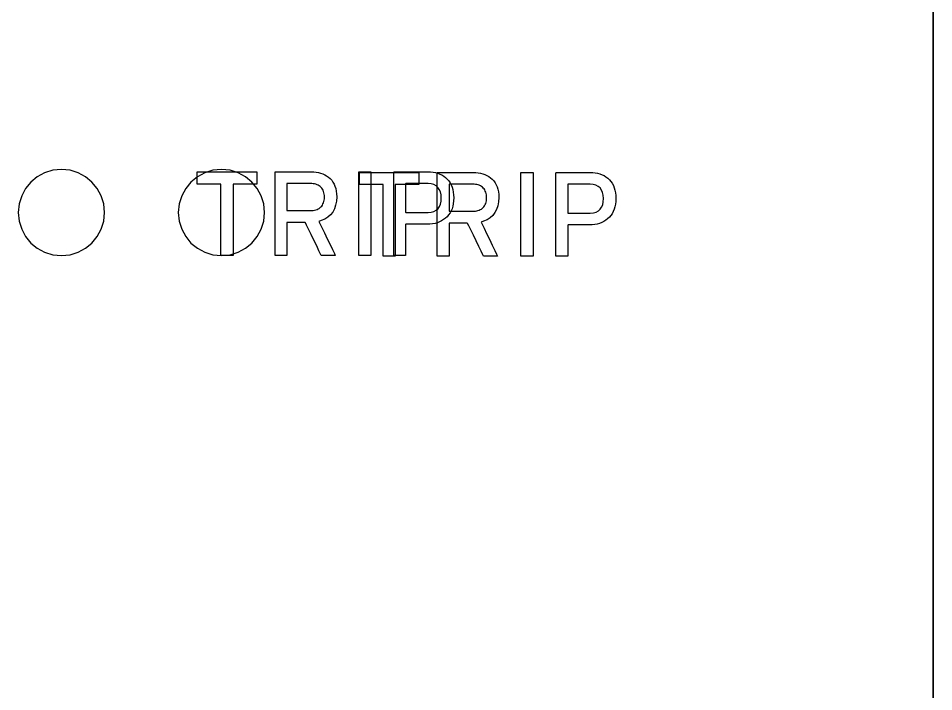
# Model space of a CAD drawing. Extents: x 1 to 47.7, y 0.2 to 35.
# Drawn here: x 24.291 to 25.353, y 9.997 to 10.777 of the extents above; entities that cross this region are included whole.
import ezdxf

# ---------------------------------------------------------------- set-up
doc = ezdxf.new("R2010")
doc.units = 0
doc.header["$MEASUREMENT"] = 0
for name, color, linetype in [('4_1__4U__UP_TO_ONE_IO_BOAR', 7, 'CONTINUOUS'), ('4_2__4U__FRONT_PANEL_W_24_', 7, 'CONTINUOUS'), ('5_1___24__TARGET_LEDS___12', 7, 'CONTINUOUS')]:
    doc.layers.add(name, color=color, linetype=linetype)

msp = doc.modelspace()

# ---------------------------------------------------------------- linework, layer by layer
at = {"layer": '4_1__4U__UP_TO_ONE_IO_BOAR'}
for points in [[(25.3526, 8.3655), (25.3526, 8.4946), (25.3526, 8.625), (25.3526, 8.7566), (25.3526, 8.8893), (25.3526, 9.023), (25.3526, 9.1576), (25.3526, 9.2932), (25.3526, 9.5667), (25.3526, 9.843), (25.3526, 10.1214), (25.3526, 10.4016), (25.3526, 10.9646), (25.3526, 11.5276), (25.3526, 11.8077)], [(24.7283, 10.5845), (24.7283, 10.5015), (24.7142, 10.5015), (24.7142, 10.5845), (24.6868, 10.5845), (24.6868, 10.5987), (24.7558, 10.5987), (24.7558, 10.5845), (24.7283, 10.5845)], [(24.874, 10.5015), (24.874, 10.5987), (24.8881, 10.5987), (24.8881, 10.5015), (24.874, 10.5015)]]:
    msp.add_lwpolyline(points, dxfattribs=at)
for points in [[(24.5269, 10.5022), (24.537, 10.5032), (24.5464, 10.5061), (24.5549, 10.5107), (24.5623, 10.5168), (24.5684, 10.5242), (24.573, 10.5327), (24.5759, 10.5421), (24.5769, 10.5522), (24.5759, 10.5623), (24.573, 10.5716), (24.5684, 10.5801), (24.5623, 10.5875), (24.5549, 10.5936), (24.5464, 10.5983), (24.537, 10.6012), (24.5269, 10.6022), (24.5168, 10.6012), (24.5075, 10.5983), (24.499, 10.5936), (24.4916, 10.5875), (24.4855, 10.5801), (24.4809, 10.5716), (24.478, 10.5623), (24.4769, 10.5522), (24.478, 10.5421), (24.4809, 10.5327), (24.4855, 10.5242), (24.4916, 10.5168), (24.499, 10.5107), (24.5075, 10.5061), (24.5168, 10.5032)], [(24.8486, 10.5696), (24.8482, 10.5645), (24.8473, 10.5598), (24.8459, 10.5556), (24.8439, 10.552), (24.8414, 10.5488), (24.8384, 10.546), (24.8348, 10.5438), (24.8307, 10.5421), (24.8279, 10.541), (24.8291, 10.5386), (24.8314, 10.5339), (24.8343, 10.5279), (24.8376, 10.5211), (24.8409, 10.5143), (24.8438, 10.5083), (24.8459, 10.5039), (24.847, 10.5016), (24.8467, 10.5015), (24.8454, 10.5015), (24.8432, 10.5015), (24.8406, 10.5015), (24.8378, 10.5015), (24.8351, 10.5015), (24.8328, 10.5015), (24.8313, 10.5015), (24.8308, 10.5015), (24.83, 10.5032), (24.828, 10.5072), (24.8253, 10.5128), (24.8222, 10.5192), (24.819, 10.5259), (24.816, 10.5319), (24.8137, 10.5367), (24.8123, 10.5395), (24.8119, 10.54), (24.8105, 10.54), (24.8079, 10.54), (24.8046, 10.54), (24.801, 10.54), (24.7974, 10.54), (24.7942, 10.54), (24.7919, 10.54), (24.7909, 10.54), (24.7909, 10.539), (24.7909, 10.5356), (24.7909, 10.5304), (24.7909, 10.5241), (24.7909, 10.5174), (24.7909, 10.5111), (24.7909, 10.5059), (24.7909, 10.5025), (24.7908, 10.5015), (24.7901, 10.5015), (24.7887, 10.5015), (24.7866, 10.5015), (24.7843, 10.5015), (24.7819, 10.5015), (24.7797, 10.5015), (24.7781, 10.5015), (24.7771, 10.5015), (24.777, 10.5026), (24.777, 10.5097), (24.777, 10.5219), (24.777, 10.5372), (24.777, 10.5539), (24.777, 10.5703), (24.777, 10.5844), (24.777, 10.5944), (24.777, 10.5987), (24.7783, 10.5987), (24.7822, 10.5987), (24.7879, 10.5987), (24.7947, 10.5987), (24.8019, 10.5987), (24.8086, 10.5987), (24.814, 10.5987), (24.8175, 10.5987), (24.8191, 10.5987), (24.822, 10.5986), (24.8247, 10.5982), (24.8274, 10.5977), (24.8299, 10.597), (24.8324, 10.5961), (24.8347, 10.595), (24.8369, 10.5938), (24.839, 10.5923), (24.8409, 10.5907), (24.8427, 10.5888), (24.8442, 10.5867), (24.8455, 10.5844), (24.8466, 10.5819), (24.8474, 10.5791), (24.848, 10.5762), (24.8484, 10.573)], [(24.9843, 10.5683), (24.9841, 10.5649), (24.9837, 10.5617), (24.9831, 10.5587), (24.9823, 10.5559), (24.9812, 10.5532), (24.9799, 10.5508), (24.9784, 10.5486), (24.9766, 10.5466), (24.9746, 10.5447), (24.9725, 10.5431), (24.9702, 10.5417), (24.9678, 10.5405), (24.9652, 10.5395), (24.9625, 10.5388), (24.9596, 10.5382), (24.9566, 10.5379), (24.9534, 10.5377), (24.9523, 10.5377), (24.95, 10.5377), (24.9465, 10.5377), (24.9424, 10.5377), (24.9381, 10.5377), (24.9341, 10.5377), (24.9309, 10.5377), (24.9289, 10.5377), (24.9285, 10.5376), (24.9285, 10.5354), (24.9285, 10.5311), (24.9285, 10.5255), (24.9285, 10.5193), (24.9285, 10.5131), (24.9285, 10.5076), (24.9285, 10.5035), (24.9285, 10.5016), (24.9281, 10.5015), (24.9269, 10.5015), (24.925, 10.5015), (24.9227, 10.5015), (24.9203, 10.5015), (24.918, 10.5015), (24.9162, 10.5015), (24.9149, 10.5015), (24.9146, 10.5017), (24.9146, 10.5069), (24.9146, 10.5178), (24.9146, 10.5325), (24.9146, 10.5492), (24.9146, 10.5659), (24.9146, 10.581), (24.9146, 10.5924), (24.9146, 10.5983), (24.9153, 10.5987), (24.9185, 10.5987), (24.9237, 10.5987), (24.9301, 10.5987), (24.937, 10.5987), (24.9436, 10.5987), (24.9491, 10.5987), (24.9528, 10.5987), (24.9544, 10.5987), (24.9574, 10.5986), (24.9603, 10.5982), (24.963, 10.5977), (24.9657, 10.597), (24.9681, 10.596), (24.9705, 10.5949), (24.9727, 10.5935), (24.9748, 10.592), (24.9767, 10.5902), (24.9785, 10.5882), (24.98, 10.586), (24.9813, 10.5835), (24.9823, 10.5809), (24.9831, 10.5781), (24.9837, 10.575), (24.9841, 10.5718)], [(24.8343, 10.5692), (24.8342, 10.571), (24.834, 10.5727), (24.8337, 10.5743), (24.8333, 10.5758), (24.8327, 10.5771), (24.8321, 10.5784), (24.8313, 10.5795), (24.8304, 10.5805), (24.8294, 10.5815), (24.8283, 10.5823), (24.8271, 10.583), (24.8258, 10.5837), (24.8244, 10.5842), (24.823, 10.5845), (24.8214, 10.5848), (24.8198, 10.585), (24.8183, 10.585), (24.8169, 10.585), (24.8139, 10.585), (24.8097, 10.585), (24.8049, 10.585), (24.8001, 10.585), (24.7958, 10.585), (24.7926, 10.585), (24.7909, 10.585), (24.7909, 10.5844), (24.7909, 10.5816), (24.7909, 10.5774), (24.7909, 10.5721), (24.7909, 10.5666), (24.7909, 10.5613), (24.7909, 10.557), (24.7909, 10.5543), (24.7909, 10.5537), (24.7926, 10.5537), (24.7958, 10.5537), (24.8001, 10.5537), (24.8049, 10.5537), (24.8097, 10.5537), (24.8139, 10.5537), (24.8169, 10.5537), (24.8183, 10.5537), (24.8198, 10.5537), (24.8214, 10.5539), (24.8229, 10.5541), (24.8243, 10.5545), (24.8257, 10.555), (24.827, 10.5555), (24.8282, 10.5562), (24.8293, 10.557), (24.8303, 10.5579), (24.8312, 10.5589), (24.832, 10.5601), (24.8327, 10.5613), (24.8333, 10.5627), (24.8337, 10.5641), (24.834, 10.5657), (24.8342, 10.5674)], [(24.9699, 10.5683), (24.9696, 10.5721), (24.9688, 10.5754), (24.9675, 10.5782), (24.9659, 10.5806), (24.9637, 10.5824), (24.9611, 10.5838), (24.958, 10.5846), (24.9545, 10.585), (24.9531, 10.585), (24.9506, 10.585), (24.9469, 10.585), (24.9425, 10.585), (24.9379, 10.585), (24.9337, 10.585), (24.9304, 10.585), (24.9286, 10.585), (24.9285, 10.5845), (24.9285, 10.5817), (24.9285, 10.577), (24.9285, 10.5713), (24.9285, 10.5652), (24.9285, 10.5594), (24.9285, 10.5548), (24.9285, 10.5519), (24.9286, 10.5514), (24.9304, 10.5514), (24.9337, 10.5514), (24.9379, 10.5514), (24.9425, 10.5514), (24.9469, 10.5514), (24.9506, 10.5514), (24.9531, 10.5514), (24.9545, 10.5514), (24.9581, 10.5519), (24.9612, 10.5527), (24.9639, 10.5541), (24.966, 10.556), (24.9677, 10.5583), (24.9689, 10.5612), (24.9696, 10.5645)]]:
    msp.add_lwpolyline(points, close=True, dxfattribs=at)
at = {"layer": '4_2__4U__FRONT_PANEL_W_24_'}
for points in [[(25.3521, 8.3109), (25.3521, 8.4657), (25.3521, 8.6212), (25.3521, 8.7774), (25.3521, 9.0917), (25.3521, 9.4078), (25.3521, 10.0431), (25.3521, 10.6784), (25.3521, 10.9945), (25.3521, 11.3087), (25.3521, 11.4649), (25.3521, 11.6205)], [(24.5403, 10.5852), (24.5403, 10.5023), (24.5262, 10.5023), (24.5262, 10.5852), (24.4987, 10.5852), (24.4987, 10.5995), (24.5678, 10.5995), (24.5678, 10.5852), (24.5403, 10.5852)], [(24.686, 10.5023), (24.686, 10.5995), (24.7001, 10.5995), (24.7001, 10.5023), (24.686, 10.5023)]]:
    msp.add_lwpolyline(points, dxfattribs=at)
for points in [[(24.3414, 10.6022), (24.3313, 10.6011), (24.3219, 10.5982), (24.3134, 10.5936), (24.306, 10.5875), (24.2999, 10.5801), (24.2953, 10.5716), (24.2924, 10.5622), (24.2914, 10.5522), (24.2924, 10.5421), (24.2953, 10.5327), (24.2999, 10.5242), (24.306, 10.5168), (24.3134, 10.5107), (24.3219, 10.5061), (24.3313, 10.5032), (24.3414, 10.5022), (24.3515, 10.5032), (24.3609, 10.5061), (24.3694, 10.5107), (24.3768, 10.5168), (24.3829, 10.5242), (24.3875, 10.5327), (24.3904, 10.5421), (24.3914, 10.5522), (24.3904, 10.5622), (24.3875, 10.5716), (24.3829, 10.5801), (24.3768, 10.5875), (24.3694, 10.5936), (24.3609, 10.5982), (24.3515, 10.6011)], [(24.6605, 10.5704), (24.6602, 10.5652), (24.6593, 10.5606), (24.6578, 10.5564), (24.6559, 10.5527), (24.6534, 10.5495), (24.6503, 10.5468), (24.6468, 10.5446), (24.6427, 10.5428), (24.6399, 10.5418), (24.6411, 10.5393), (24.6433, 10.5347), (24.6463, 10.5286), (24.6495, 10.5218), (24.6528, 10.5151), (24.6557, 10.5091), (24.6579, 10.5046), (24.6589, 10.5024), (24.6587, 10.5023), (24.6573, 10.5023), (24.6552, 10.5023), (24.6525, 10.5023), (24.6497, 10.5023), (24.647, 10.5023), (24.6448, 10.5023), (24.6432, 10.5023), (24.6427, 10.5023), (24.6419, 10.504), (24.64, 10.5079), (24.6373, 10.5135), (24.6341, 10.52), (24.6309, 10.5266), (24.628, 10.5327), (24.6257, 10.5375), (24.6243, 10.5403), (24.6239, 10.5407), (24.6225, 10.5407), (24.6199, 10.5407), (24.6166, 10.5407), (24.6129, 10.5407), (24.6093, 10.5407), (24.6062, 10.5407), (24.6039, 10.5407), (24.6028, 10.5407), (24.6028, 10.5398), (24.6028, 10.5363), (24.6028, 10.5311), (24.6028, 10.5248), (24.6028, 10.5182), (24.6028, 10.5119), (24.6028, 10.5067), (24.6028, 10.5032), (24.6028, 10.5023), (24.6021, 10.5023), (24.6006, 10.5023), (24.5986, 10.5023), (24.5962, 10.5023), (24.5938, 10.5023), (24.5917, 10.5023), (24.59, 10.5023), (24.5891, 10.5023), (24.589, 10.5034), (24.589, 10.5105), (24.589, 10.5226), (24.589, 10.538), (24.589, 10.5547), (24.589, 10.571), (24.589, 10.5851), (24.589, 10.5952), (24.589, 10.5994), (24.5903, 10.5995), (24.5941, 10.5995), (24.5999, 10.5995), (24.6067, 10.5995), (24.6138, 10.5995), (24.6205, 10.5995), (24.626, 10.5995), (24.6294, 10.5995), (24.6311, 10.5995), (24.6339, 10.5993), (24.6367, 10.599), (24.6394, 10.5985), (24.6419, 10.5978), (24.6443, 10.5969), (24.6466, 10.5958), (24.6488, 10.5946), (24.6509, 10.5931), (24.6529, 10.5915), (24.6547, 10.5896), (24.6562, 10.5875), (24.6575, 10.5852), (24.6585, 10.5826), (24.6594, 10.5799), (24.66, 10.577), (24.6604, 10.5738)], [(24.7962, 10.569), (24.7961, 10.5656), (24.7957, 10.5624), (24.7951, 10.5594), (24.7942, 10.5566), (24.7932, 10.554), (24.7919, 10.5516), (24.7903, 10.5494), (24.7886, 10.5473), (24.7866, 10.5455), (24.7845, 10.5439), (24.7822, 10.5425), (24.7798, 10.5413), (24.7772, 10.5403), (24.7745, 10.5395), (24.7716, 10.539), (24.7686, 10.5386), (24.7654, 10.5385), (24.7643, 10.5385), (24.762, 10.5385), (24.7585, 10.5385), (24.7544, 10.5385), (24.7501, 10.5385), (24.7461, 10.5385), (24.7428, 10.5385), (24.7408, 10.5385), (24.7404, 10.5383), (24.7404, 10.5361), (24.7404, 10.5319), (24.7404, 10.5263), (24.7404, 10.52), (24.7404, 10.5138), (24.7404, 10.5083), (24.7404, 10.5043), (24.7404, 10.5024), (24.7401, 10.5023), (24.7389, 10.5023), (24.737, 10.5023), (24.7347, 10.5023), (24.7323, 10.5023), (24.73, 10.5023), (24.7281, 10.5023), (24.7269, 10.5023), (24.7266, 10.5025), (24.7266, 10.5077), (24.7266, 10.5185), (24.7266, 10.5332), (24.7266, 10.5499), (24.7266, 10.5667), (24.7266, 10.5817), (24.7266, 10.5931), (24.7266, 10.599), (24.7273, 10.5995), (24.7305, 10.5995), (24.7357, 10.5995), (24.7421, 10.5995), (24.7489, 10.5995), (24.7555, 10.5995), (24.7611, 10.5995), (24.7648, 10.5995), (24.7663, 10.5995), (24.7693, 10.5993), (24.7722, 10.599), (24.775, 10.5985), (24.7776, 10.5977), (24.7801, 10.5968), (24.7825, 10.5957), (24.7847, 10.5943), (24.7867, 10.5927), (24.7887, 10.591), (24.7904, 10.589), (24.7919, 10.5867), (24.7932, 10.5843), (24.7943, 10.5817), (24.7951, 10.5788), (24.7957, 10.5758), (24.7961, 10.5725)], [(24.6463, 10.57), (24.6462, 10.5718), (24.646, 10.5735), (24.6457, 10.5751), (24.6452, 10.5765), (24.6447, 10.5779), (24.644, 10.5791), (24.6433, 10.5803), (24.6424, 10.5813), (24.6414, 10.5822), (24.6403, 10.5831), (24.6391, 10.5838), (24.6378, 10.5844), (24.6364, 10.5849), (24.6349, 10.5853), (24.6334, 10.5856), (24.6317, 10.5857), (24.6302, 10.5858), (24.6289, 10.5858), (24.6258, 10.5858), (24.6217, 10.5858), (24.6169, 10.5858), (24.6121, 10.5858), (24.6078, 10.5858), (24.6045, 10.5858), (24.6029, 10.5858), (24.6028, 10.5851), (24.6028, 10.5824), (24.6028, 10.5781), (24.6028, 10.5729), (24.6028, 10.5673), (24.6028, 10.5621), (24.6028, 10.5578), (24.6028, 10.5551), (24.6029, 10.5544), (24.6045, 10.5544), (24.6078, 10.5544), (24.6121, 10.5544), (24.6169, 10.5544), (24.6217, 10.5544), (24.6258, 10.5544), (24.6289, 10.5544), (24.6302, 10.5544), (24.6317, 10.5545), (24.6333, 10.5546), (24.6349, 10.5549), (24.6363, 10.5552), (24.6377, 10.5557), (24.6389, 10.5563), (24.6401, 10.557), (24.6412, 10.5578), (24.6422, 10.5587), (24.6432, 10.5597), (24.644, 10.5608), (24.6446, 10.5621), (24.6452, 10.5634), (24.6457, 10.5649), (24.646, 10.5665), (24.6462, 10.5682)], [(24.7818, 10.569), (24.7815, 10.5728), (24.7807, 10.5762), (24.7795, 10.579), (24.7778, 10.5813), (24.7757, 10.5832), (24.773, 10.5845), (24.77, 10.5854), (24.7665, 10.5858), (24.765, 10.5858), (24.7626, 10.5858), (24.7589, 10.5858), (24.7544, 10.5858), (24.7498, 10.5858), (24.7456, 10.5858), (24.7424, 10.5858), (24.7406, 10.5858), (24.7404, 10.5853), (24.7404, 10.5824), (24.7404, 10.5778), (24.7404, 10.572), (24.7404, 10.5659), (24.7404, 10.5602), (24.7404, 10.5555), (24.7404, 10.5527), (24.7406, 10.5522), (24.7424, 10.5522), (24.7456, 10.5522), (24.7498, 10.5522), (24.7544, 10.5522), (24.7589, 10.5522), (24.7626, 10.5522), (24.765, 10.5522), (24.7665, 10.5522), (24.7701, 10.5526), (24.7732, 10.5535), (24.7758, 10.5549), (24.778, 10.5567), (24.7797, 10.5591), (24.7809, 10.5619), (24.7816, 10.5652)]]:
    msp.add_lwpolyline(points, close=True, dxfattribs=at)
at = {"layer": '5_1___24__TARGET_LEDS___12'}
for points in [[(25.3521, 8.3109), (25.3521, 8.4657), (25.3521, 8.6212), (25.3521, 8.7774), (25.3521, 9.0917), (25.3521, 9.4078), (25.3521, 10.0431), (25.3521, 10.6784), (25.3521, 10.9945), (25.3521, 11.3087), (25.3521, 11.4649), (25.3521, 11.6205)], [(24.5403, 10.5852), (24.5403, 10.5023), (24.5262, 10.5023), (24.5262, 10.5852), (24.4987, 10.5852), (24.4987, 10.5995), (24.5678, 10.5995), (24.5678, 10.5852), (24.5403, 10.5852)], [(24.686, 10.5023), (24.686, 10.5995), (24.7001, 10.5995), (24.7001, 10.5023), (24.686, 10.5023)]]:
    msp.add_lwpolyline(points, dxfattribs=at)
for points in [[(24.3414, 10.6022), (24.3313, 10.6011), (24.3219, 10.5982), (24.3134, 10.5936), (24.306, 10.5875), (24.2999, 10.5801), (24.2953, 10.5716), (24.2924, 10.5622), (24.2914, 10.5522), (24.2924, 10.5421), (24.2953, 10.5327), (24.2999, 10.5242), (24.306, 10.5168), (24.3134, 10.5107), (24.3219, 10.5061), (24.3313, 10.5032), (24.3414, 10.5022), (24.3515, 10.5032), (24.3609, 10.5061), (24.3694, 10.5107), (24.3768, 10.5168), (24.3829, 10.5242), (24.3875, 10.5327), (24.3904, 10.5421), (24.3914, 10.5522), (24.3904, 10.5622), (24.3875, 10.5716), (24.3829, 10.5801), (24.3768, 10.5875), (24.3694, 10.5936), (24.3609, 10.5982), (24.3515, 10.6011)], [(24.6605, 10.5704), (24.6602, 10.5652), (24.6593, 10.5606), (24.6578, 10.5564), (24.6559, 10.5527), (24.6534, 10.5495), (24.6503, 10.5468), (24.6468, 10.5446), (24.6427, 10.5428), (24.6399, 10.5418), (24.6411, 10.5393), (24.6433, 10.5347), (24.6463, 10.5286), (24.6495, 10.5218), (24.6528, 10.5151), (24.6557, 10.5091), (24.6579, 10.5046), (24.6589, 10.5024), (24.6587, 10.5023), (24.6573, 10.5023), (24.6552, 10.5023), (24.6525, 10.5023), (24.6497, 10.5023), (24.647, 10.5023), (24.6448, 10.5023), (24.6432, 10.5023), (24.6427, 10.5023), (24.6419, 10.504), (24.64, 10.5079), (24.6373, 10.5135), (24.6341, 10.52), (24.6309, 10.5266), (24.628, 10.5327), (24.6257, 10.5375), (24.6243, 10.5403), (24.6239, 10.5407), (24.6225, 10.5407), (24.6199, 10.5407), (24.6166, 10.5407), (24.6129, 10.5407), (24.6093, 10.5407), (24.6062, 10.5407), (24.6039, 10.5407), (24.6028, 10.5407), (24.6028, 10.5398), (24.6028, 10.5363), (24.6028, 10.5311), (24.6028, 10.5248), (24.6028, 10.5182), (24.6028, 10.5119), (24.6028, 10.5067), (24.6028, 10.5032), (24.6028, 10.5023), (24.6021, 10.5023), (24.6006, 10.5023), (24.5986, 10.5023), (24.5962, 10.5023), (24.5938, 10.5023), (24.5917, 10.5023), (24.59, 10.5023), (24.5891, 10.5023), (24.589, 10.5034), (24.589, 10.5105), (24.589, 10.5226), (24.589, 10.538), (24.589, 10.5547), (24.589, 10.571), (24.589, 10.5851), (24.589, 10.5952), (24.589, 10.5994), (24.5903, 10.5995), (24.5941, 10.5995), (24.5999, 10.5995), (24.6067, 10.5995), (24.6138, 10.5995), (24.6205, 10.5995), (24.626, 10.5995), (24.6294, 10.5995), (24.6311, 10.5995), (24.6339, 10.5993), (24.6367, 10.599), (24.6394, 10.5985), (24.6419, 10.5978), (24.6443, 10.5969), (24.6466, 10.5958), (24.6488, 10.5946), (24.6509, 10.5931), (24.6529, 10.5915), (24.6547, 10.5896), (24.6562, 10.5875), (24.6575, 10.5852), (24.6585, 10.5826), (24.6594, 10.5799), (24.66, 10.577), (24.6604, 10.5738)], [(24.7962, 10.569), (24.7961, 10.5656), (24.7957, 10.5624), (24.7951, 10.5594), (24.7942, 10.5566), (24.7932, 10.554), (24.7919, 10.5516), (24.7903, 10.5494), (24.7886, 10.5473), (24.7866, 10.5455), (24.7845, 10.5439), (24.7822, 10.5425), (24.7798, 10.5413), (24.7772, 10.5403), (24.7745, 10.5395), (24.7716, 10.539), (24.7686, 10.5386), (24.7654, 10.5385), (24.7643, 10.5385), (24.762, 10.5385), (24.7585, 10.5385), (24.7544, 10.5385), (24.7501, 10.5385), (24.7461, 10.5385), (24.7428, 10.5385), (24.7408, 10.5385), (24.7404, 10.5383), (24.7404, 10.5361), (24.7404, 10.5319), (24.7404, 10.5263), (24.7404, 10.52), (24.7404, 10.5138), (24.7404, 10.5083), (24.7404, 10.5043), (24.7404, 10.5024), (24.7401, 10.5023), (24.7389, 10.5023), (24.737, 10.5023), (24.7347, 10.5023), (24.7323, 10.5023), (24.73, 10.5023), (24.7281, 10.5023), (24.7269, 10.5023), (24.7266, 10.5025), (24.7266, 10.5077), (24.7266, 10.5185), (24.7266, 10.5332), (24.7266, 10.5499), (24.7266, 10.5667), (24.7266, 10.5817), (24.7266, 10.5931), (24.7266, 10.599), (24.7273, 10.5995), (24.7305, 10.5995), (24.7357, 10.5995), (24.7421, 10.5995), (24.7489, 10.5995), (24.7555, 10.5995), (24.7611, 10.5995), (24.7648, 10.5995), (24.7663, 10.5995), (24.7693, 10.5993), (24.7722, 10.599), (24.775, 10.5985), (24.7776, 10.5977), (24.7801, 10.5968), (24.7825, 10.5957), (24.7847, 10.5943), (24.7867, 10.5927), (24.7887, 10.591), (24.7904, 10.589), (24.7919, 10.5867), (24.7932, 10.5843), (24.7943, 10.5817), (24.7951, 10.5788), (24.7957, 10.5758), (24.7961, 10.5725)], [(24.6463, 10.57), (24.6462, 10.5718), (24.646, 10.5735), (24.6457, 10.5751), (24.6452, 10.5765), (24.6447, 10.5779), (24.644, 10.5791), (24.6433, 10.5803), (24.6424, 10.5813), (24.6414, 10.5822), (24.6403, 10.5831), (24.6391, 10.5838), (24.6378, 10.5844), (24.6364, 10.5849), (24.6349, 10.5853), (24.6334, 10.5856), (24.6317, 10.5857), (24.6302, 10.5858), (24.6289, 10.5858), (24.6258, 10.5858), (24.6217, 10.5858), (24.6169, 10.5858), (24.6121, 10.5858), (24.6078, 10.5858), (24.6045, 10.5858), (24.6029, 10.5858), (24.6028, 10.5851), (24.6028, 10.5824), (24.6028, 10.5781), (24.6028, 10.5729), (24.6028, 10.5673), (24.6028, 10.5621), (24.6028, 10.5578), (24.6028, 10.5551), (24.6029, 10.5544), (24.6045, 10.5544), (24.6078, 10.5544), (24.6121, 10.5544), (24.6169, 10.5544), (24.6217, 10.5544), (24.6258, 10.5544), (24.6289, 10.5544), (24.6302, 10.5544), (24.6317, 10.5545), (24.6333, 10.5546), (24.6349, 10.5549), (24.6363, 10.5552), (24.6377, 10.5557), (24.6389, 10.5563), (24.6401, 10.557), (24.6412, 10.5578), (24.6422, 10.5587), (24.6432, 10.5597), (24.644, 10.5608), (24.6446, 10.5621), (24.6452, 10.5634), (24.6457, 10.5649), (24.646, 10.5665), (24.6462, 10.5682)], [(24.7818, 10.569), (24.7815, 10.5728), (24.7807, 10.5762), (24.7795, 10.579), (24.7778, 10.5813), (24.7757, 10.5832), (24.773, 10.5845), (24.77, 10.5854), (24.7665, 10.5858), (24.765, 10.5858), (24.7626, 10.5858), (24.7589, 10.5858), (24.7544, 10.5858), (24.7498, 10.5858), (24.7456, 10.5858), (24.7424, 10.5858), (24.7406, 10.5858), (24.7404, 10.5853), (24.7404, 10.5824), (24.7404, 10.5778), (24.7404, 10.572), (24.7404, 10.5659), (24.7404, 10.5602), (24.7404, 10.5555), (24.7404, 10.5527), (24.7406, 10.5522), (24.7424, 10.5522), (24.7456, 10.5522), (24.7498, 10.5522), (24.7544, 10.5522), (24.7589, 10.5522), (24.7626, 10.5522), (24.765, 10.5522), (24.7665, 10.5522), (24.7701, 10.5526), (24.7732, 10.5535), (24.7758, 10.5549), (24.778, 10.5567), (24.7797, 10.5591), (24.7809, 10.5619), (24.7816, 10.5652)]]:
    msp.add_lwpolyline(points, close=True, dxfattribs=at)

doc.saveas('drawing.dxf')
